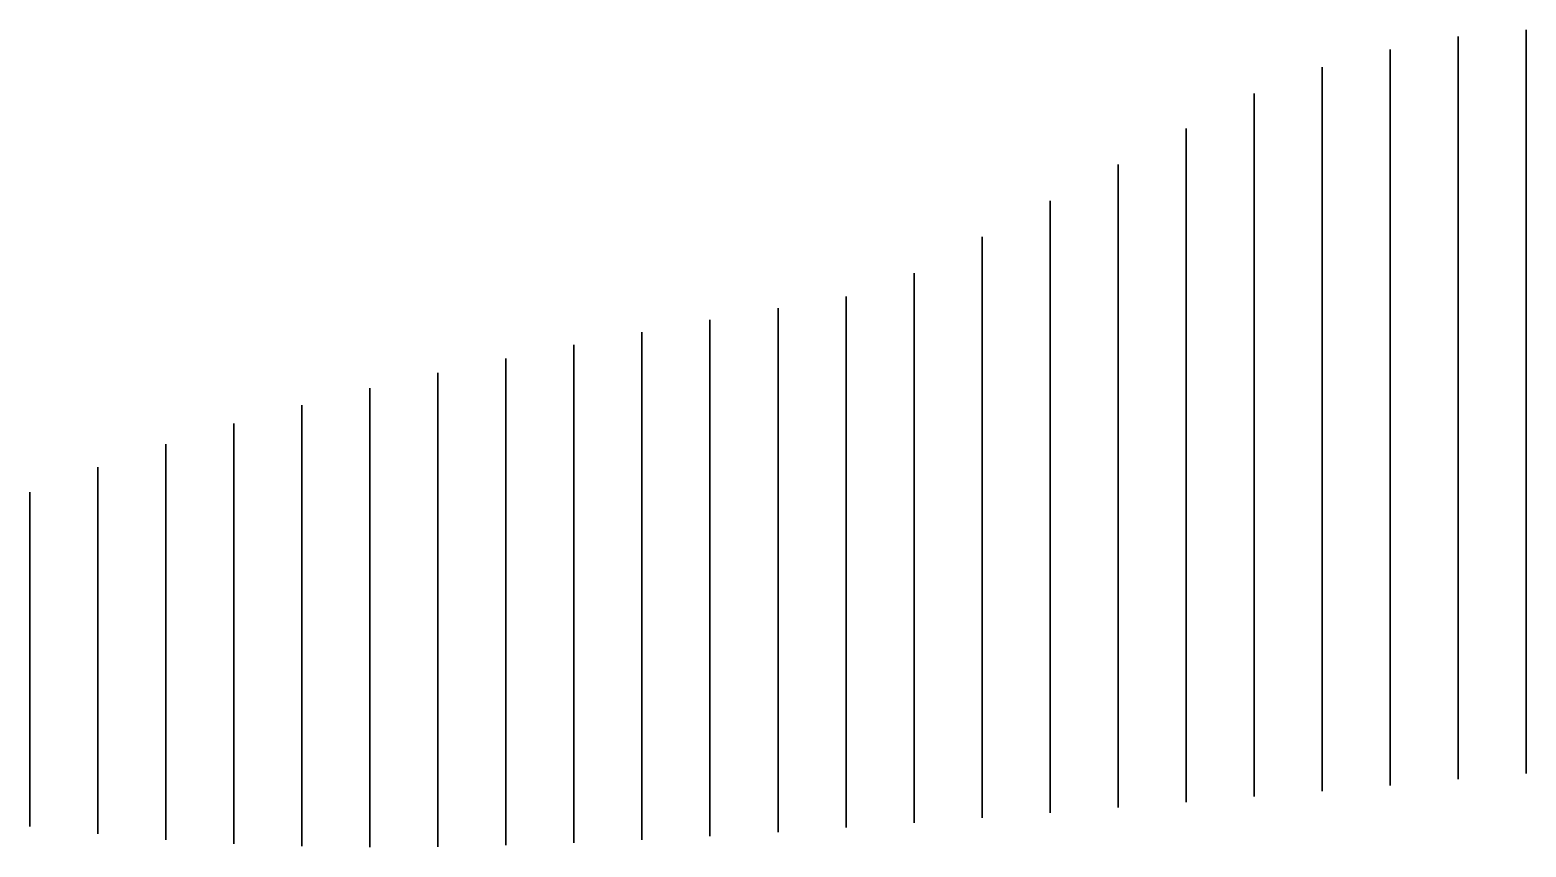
# Model space of a CAD drawing. Extents: x 1500 to 5900, y -315 to 2086.
import ezdxf

# ---------------------------------------------------------------- set-up
doc = ezdxf.new("R2010")
doc.units = 0

msp = doc.modelspace()

# ---------------------------------------------------------------- linework, layer by layer
at = {"layer": 'LAY0', "color": 2}
for points in [[(5900, 1430.7), (5900, 1512.54), (5900, 1594.07), (5900, 1672.08), (5900, 1752.09), (5900, 1827.52), (5900, 1894.4), (5900, 1952.64), (5900, 2002.19), (5900, 2040.44), (5900, 2065.75), (5900, 2081.3), (5900, 2086.48), (5900, 2081.3), (5900, 2065.75), (5900, 2040.44), (5900, 2002.2), (5900, 1952.65), (5900, 1894.4), (5900, 1827.54), (5900, 1752.11), (5900, 1672.08), (5900, 1594.1), (5900, 1512.57), (5900, 1430.7)], [(5500, 1391.78), (5500, 1471.25), (5500, 1550.44), (5500, 1626.19), (5500, 1703.87), (5500, 1777.14), (5500, 1842.08), (5500, 1898.63), (5500, 1946.76), (5500, 1983.89), (5500, 2008.46), (5500, 2023.56), (5500, 2028.6), (5500, 2023.56), (5500, 2008.46), (5500, 1983.89), (5500, 1946.76), (5500, 1898.63), (5500, 1842.08), (5500, 1777.14), (5500, 1703.87), (5500, 1626.19), (5500, 1550.44), (5500, 1471.25), (5500, 1391.78)], [(5700, 1411.24), (5700, 1493.13), (5700, 1574.78), (5700, 1652.79), (5700, 1732.87), (5700, 1808.41), (5700, 1875.26), (5700, 1933.55), (5700, 1983.16), (5700, 2021.39), (5700, 2046.71), (5700, 2062.28), (5700, 2067.47), (5700, 2062.28), (5700, 2046.71), (5700, 2021.4), (5700, 1983.16), (5700, 1933.55), (5700, 1875.26), (5700, 1808.4), (5700, 1732.85), (5700, 1652.79), (5700, 1574.76), (5700, 1493.1), (5700, 1411.24)], [(5300, 1300.75), (5300, 1385.2), (5300, 1469.48), (5300, 1549.67), (5300, 1632.41), (5300, 1710.34), (5300, 1778.92), (5300, 1839.13), (5300, 1890.29), (5300, 1929.51), (5300, 1955.6), (5300, 1971.64), (5300, 1976.99), (5300, 1971.64), (5300, 1955.6), (5300, 1929.51), (5300, 1890.29), (5300, 1839.13), (5300, 1778.92), (5300, 1710.34), (5300, 1632.41), (5300, 1549.67), (5300, 1469.48), (5300, 1385.19), (5300, 1300.75)], [(5100, 1194.55), (5100, 1282.54), (5100, 1370.29), (5100, 1454), (5100, 1540.11), (5100, 1621.27), (5100, 1692.96), (5100, 1755.63), (5100, 1808.93), (5100, 1849.92), (5100, 1877.11), (5100, 1893.83), (5100, 1899.41), (5100, 1893.83), (5100, 1877.11), (5100, 1849.92), (5100, 1808.92), (5100, 1755.63), (5100, 1692.96), (5100, 1621.27), (5100, 1540.11), (5100, 1454), (5100, 1370.29), (5100, 1282.54), (5100, 1194.55)], [(4900, 1088.35), (4900, 1176.77), (4900, 1264.89), (4900, 1349.16), (4900, 1435.6), (4900, 1517.12), (4900, 1589.37), (4900, 1652.29), (4900, 1705.84), (4900, 1747.15), (4900, 1774.49), (4900, 1791.3), (4900, 1796.9), (4900, 1791.3), (4900, 1774.49), (4900, 1747.15), (4900, 1705.84), (4900, 1652.29), (4900, 1589.37), (4900, 1517.12), (4900, 1435.6), (4900, 1349.16), (4900, 1264.89), (4900, 1176.77), (4900, 1088.35)], [(4700, 982.154), (4700, 1070.57), (4700, 1158.68), (4700, 1242.96), (4700, 1329.4), (4700, 1410.92), (4700, 1483.17), (4700, 1546.09), (4700, 1599.64), (4700, 1640.95), (4700, 1668.29), (4700, 1685.1), (4700, 1690.7), (4700, 1685.1), (4700, 1668.29), (4700, 1640.95), (4700, 1599.64), (4700, 1546.09), (4700, 1483.17), (4700, 1410.92), (4700, 1329.4), (4700, 1242.96), (4700, 1158.68), (4700, 1070.57), (4700, 982.154)], [(4500, 875.954), (4500, 964.372), (4500, 1052.48), (4500, 1136.76), (4500, 1223.2), (4500, 1304.72), (4500, 1376.97), (4500, 1439.89), (4500, 1493.44), (4500, 1534.75), (4500, 1562.09), (4500, 1578.9), (4500, 1584.5), (4500, 1578.9), (4500, 1562.09), (4500, 1534.75), (4500, 1493.44), (4500, 1439.89), (4500, 1376.97), (4500, 1304.72), (4500, 1223.2), (4500, 1136.76), (4500, 1052.48), (4500, 964.372), (4500, 875.954)], [(5700, -115.725), (5700, -108.575), (5700, -87.1231), (5700, -52.2273), (5700, 0.5076), (5700, 68.8512), (5700, 149.16), (5700, 241.382), (5700, 345.428), (5700, 455.754), (5700, 563.33), (5700, 675.789), (5700, 788.651), (5700, 884.786), (5700, 980.596), (5700, 1072.19), (5700, 1166.19), (5700, 1254.83), (5700, 1333.33), (5700, 1401.75), (5700, 1459.97), (5700, 1504.86), (5700, 1534.58), (5700, 1552.85), (5700, 1558.94), (5700, 1552.85), (5700, 1534.58), (5700, 1504.86), (5700, 1459.97), (5700, 1401.75), (5700, 1333.33), (5700, 1254.83), (5700, 1166.19), (5700, 1072.19), (5700, 980.596), (5700, 884.787), (5700, 788.651), (5700, 675.789), (5700, 563.33), (5700, 455.754), (5700, 345.428), (5700, 241.383), (5700, 149.16), (5700, 68.8514), (5700, 0.5079), (5700, -52.2274), (5700, -87.123), (5700, -108.574), (5700, -115.725)], [(5900, -98.675), (5900, -91.4845), (5900, -69.9135), (5900, -34.8334), (5900, 18.1624), (5900, 86.8903), (5900, 167.644), (5900, 260.32), (5900, 364.957), (5900, 475.898), (5900, 584.024), (5900, 697.128), (5900, 810.598), (5900, 906.134), (5900, 1001.32), (5900, 1092.43), (5900, 1185.79), (5900, 1273.87), (5900, 1352), (5900, 1419.96), (5900, 1477.82), (5900, 1522.5), (5900, 1552.04), (5900, 1570.2), (5900, 1576.26), (5900, 1570.2), (5900, 1552.04), (5900, 1522.5), (5900, 1477.82), (5900, 1419.96), (5900, 1352), (5900, 1273.87), (5900, 1185.79), (5900, 1092.43), (5900, 1001.33), (5900, 906.134), (5900, 810.598), (5900, 697.128), (5900, 584.023), (5900, 475.898), (5900, 364.956), (5900, 260.319), (5900, 167.644), (5900, 86.8893), (5900, 18.1613), (5900, -34.8336), (5900, -69.9138), (5900, -91.4848), (5900, -98.675)], [(5300, -150.625), (5300, -143.58), (5300, -122.445), (5300, -88.0746), (5300, -36.1581), (5300, 31.1823), (5300, 110.308), (5300, 201.096), (5300, 303.622), (5300, 412.328), (5300, 518.257), (5300, 629.082), (5300, 740.259), (5300, 837.044), (5300, 933.503), (5300, 1025.75), (5300, 1120.36), (5300, 1209.61), (5300, 1288.69), (5300, 1357.56), (5300, 1416.18), (5300, 1461.4), (5300, 1491.33), (5300, 1509.73), (5300, 1515.86), (5300, 1509.73), (5300, 1491.33), (5300, 1461.4), (5300, 1416.18), (5300, 1357.56), (5300, 1288.69), (5300, 1209.61), (5300, 1120.36), (5300, 1025.75), (5300, 933.502), (5300, 837.043), (5300, 740.259), (5300, 629.082), (5300, 518.257), (5300, 412.328), (5300, 303.621), (5300, 201.096), (5300, 110.308), (5300, 31.1818), (5300, -36.1586), (5300, -88.0747), (5300, -122.445), (5300, -143.58), (5300, -150.625)], [(5500, -71.2144), (5500, -105.924), (5500, -127.262), (5500, -134.375), (5500, -127.262), (5500, -105.924), (5500, -71.2145), (5500, -18.765), (5500, 49.2194), (5500, 129.103), (5500, 220.826), (5500, 324.326), (5500, 434.07), (5500, 541.067), (5500, 652.938), (5500, 765.2), (5500, 861.753), (5500, 957.97), (5500, 1050), (5500, 1144.38), (5500, 1233.4), (5500, 1312.29), (5500, 1381), (5500, 1439.47), (5500, 1484.58), (5500, 1514.43), (5500, 1532.78), (5500, 1538.9), (5500, 1532.78), (5500, 1514.43), (5500, 1484.58), (5500, 1439.47), (5500, 1381), (5500, 1312.29), (5500, 1233.4), (5500, 1144.38), (5500, 1050), (5500, 957.971), (5500, 861.753), (5500, 765.2), (5500, 652.938), (5500, 541.068), (5500, 434.07), (5500, 324.327), (5500, 220.826), (5500, 129.104), (5500, 49.2196), (5500, -18.7648), (5500, -71.2144)], [(4300, 769.754), (4300, 858.173), (4300, 946.285), (4300, 1030.56), (4300, 1117), (4300, 1198.52), (4300, 1270.77), (4300, 1333.69), (4300, 1387.24), (4300, 1428.55), (4300, 1455.89), (4300, 1472.7), (4300, 1478.3), (4300, 1472.7), (4300, 1455.89), (4300, 1428.55), (4300, 1387.24), (4300, 1333.69), (4300, 1270.77), (4300, 1198.52), (4300, 1117), (4300, 1030.56), (4300, 946.285), (4300, 858.174), (4300, 769.754)], [(4900, -183.092), (4900, -176.218), (4900, -155.596), (4900, -122.072), (4900, -71.4512), (4900, -5.7436), (4900, 71.4581), (4900, 159.977), (4900, 260.023), (4900, 366.09), (4900, 469.393), (4900, 577.544), (4900, 686), (4900, 782.572), (4900, 878.837), (4900, 970.892), (4900, 1065.29), (4900, 1154.35), (4900, 1233.27), (4900, 1301.98), (4900, 1360.49), (4900, 1405.62), (4900, 1435.48), (4900, 1453.84), (4900, 1459.96), (4900, 1453.84), (4900, 1435.48), (4900, 1405.62), (4900, 1360.49), (4900, 1301.99), (4900, 1233.27), (4900, 1154.35), (4900, 1065.29), (4900, 970.892), (4900, 878.838), (4900, 782.572), (4900, 686), (4900, 577.544), (4900, 469.393), (4900, 366.09), (4900, 260.023), (4900, 159.976), (4900, 71.4581), (4900, -5.7443), (4900, -71.452), (4900, -122.072), (4900, -155.597), (4900, -176.218), (4900, -183.092)], [(5100, -166.875), (5100, -159.913), (5100, -139.028), (5100, -105.041), (5100, -53.6461), (5100, 12.8877), (5100, 91.0692), (5100, 180.952), (5100, 282.233), (5100, 389.63), (5100, 494.442), (5100, 603.901), (5100, 713.805), (5100, 810.623), (5100, 907.089), (5100, 999.344), (5100, 1094.01), (5100, 1183.25), (5100, 1262.32), (5100, 1331.23), (5100, 1389.84), (5100, 1435.06), (5100, 1464.99), (5100, 1483.39), (5100, 1489.52), (5100, 1483.39), (5100, 1464.99), (5100, 1435.06), (5100, 1389.84), (5100, 1331.23), (5100, 1262.32), (5100, 1183.25), (5100, 1094.01), (5100, 999.344), (5100, 907.088), (5100, 810.623), (5100, 713.805), (5100, 603.902), (5100, 494.443), (5100, 389.63), (5100, 282.234), (5100, 180.953), (5100, 91.0692), (5100, 12.8884), (5100, -53.6452), (5100, -105.041), (5100, -139.028), (5100, -159.913), (5100, -166.875)], [(4700, -199.042), (4700, -192.267), (4700, -171.94), (4700, -138.868), (4700, -88.8722), (4700, -24.1148), (4700, 51.9781), (4700, 139.413), (4700, 237.994), (4700, 342.525), (4700, 444.499), (4700, 551.046), (4700, 658), (4700, 754.297), (4700, 850.247), (4700, 942.024), (4700, 1036.16), (4700, 1124.93), (4700, 1203.61), (4700, 1272.13), (4700, 1330.44), (4700, 1375.43), (4700, 1405.2), (4700, 1423.5), (4700, 1429.6), (4700, 1423.5), (4700, 1405.2), (4700, 1375.43), (4700, 1330.44), (4700, 1272.13), (4700, 1203.61), (4700, 1124.93), (4700, 1036.16), (4700, 942.024), (4700, 850.247), (4700, 754.297), (4700, 658), (4700, 551.046), (4700, 444.499), (4700, 342.526), (4700, 237.995), (4700, 139.414), (4700, 51.9786), (4700, -24.1141), (4700, -88.8715), (4700, -138.868), (4700, -171.94), (4700, -192.267), (4700, -199.042)], [(4100, 663.555), (4100, 751.972), (4100, 840.084), (4100, 924.359), (4100, 1010.8), (4100, 1092.32), (4100, 1164.57), (4100, 1227.49), (4100, 1281.04), (4100, 1322.35), (4100, 1349.69), (4100, 1366.5), (4100, 1372.1), (4100, 1366.5), (4100, 1349.69), (4100, 1322.35), (4100, 1281.04), (4100, 1227.49), (4100, 1164.57), (4100, 1092.32), (4100, 1010.8), (4100, 924.359), (4100, 840.083), (4100, 751.972), (4100, 663.555)], [(4300, -229.606), (4300, -223.029), (4300, -203.297), (4300, -171.217), (4300, -122.755), (4300, -59.8877), (4300, 13.9652), (4300, 98.7122), (4300, 194.427), (4300, 295.889), (4300, 394.767), (4300, 498.228), (4300, 602), (4300, 697.501), (4300, 792.699), (4300, 883.731), (4300, 977.082), (4300, 1065.16), (4300, 1143.2), (4300, 1211.15), (4300, 1269.01), (4300, 1313.63), (4300, 1343.16), (4300, 1361.32), (4300, 1367.37), (4300, 1361.32), (4300, 1343.16), (4300, 1313.63), (4300, 1269.01), (4300, 1211.15), (4300, 1143.2), (4300, 1065.16), (4300, 977.083), (4300, 883.731), (4300, 792.699), (4300, 697.501), (4300, 602), (4300, 498.228), (4300, 394.766), (4300, 295.889), (4300, 194.426), (4300, 98.7114), (4300, 13.9649), (4300, -59.8883), (4300, -122.755), (4300, -171.218), (4300, -203.297), (4300, -223.029), (4300, -229.606)], [(4500, -155.3), (4500, -187.888), (4500, -207.922), (4500, -214.6), (4500, -207.922), (4500, -187.887), (4500, -155.299), (4500, -106.055), (4500, -42.2255), (4500, 32.7766), (4500, 118.894), (4500, 216.069), (4500, 319.106), (4500, 419.564), (4500, 524.599), (4500, 630), (4500, 725.942), (4500, 821.549), (4500, 912.992), (4500, 1006.78), (4500, 1095.24), (4500, 1173.62), (4500, 1241.9), (4500, 1300), (4500, 1344.82), (4500, 1374.48), (4500, 1392.72), (4500, 1398.8), (4500, 1392.72), (4500, 1374.48), (4500, 1344.82), (4500, 1300), (4500, 1241.9), (4500, 1173.62), (4500, 1095.24), (4500, 1006.78), (4500, 912.993), (4500, 821.55), (4500, 725.942), (4500, 630), (4500, 524.598), (4500, 419.564), (4500, 319.105), (4500, 216.068), (4500, 118.893), (4500, 32.7759), (4500, -42.2261), (4500, -106.056), (4500, -155.3)], [(4100, -244.007), (4100, -237.542), (4100, -218.147), (4100, -186.573), (4100, -138.83), (4100, -77.0462), (4100, -4.4185), (4100, 79.0795), (4100, 173.13), (4100, 272.895), (4100, 370.261), (4100, 471.905), (4100, 574), (4100, 669.026), (4100, 763.668), (4100, 854.221), (4100, 947.128), (4100, 1034.69), (4100, 1112.3), (4100, 1179.93), (4100, 1237.44), (4100, 1281.82), (4100, 1311.2), (4100, 1329.25), (4100, 1335.27), (4100, 1329.25), (4100, 1311.2), (4100, 1281.82), (4100, 1237.44), (4100, 1179.93), (4100, 1112.3), (4100, 1034.68), (4100, 947.126), (4100, 854.22), (4100, 763.667), (4100, 669.025), (4100, 574), (4100, 471.905), (4100, 370.262), (4100, 272.895), (4100, 173.13), (4100, 79.0799), (4100, -4.419), (4100, -77.0458), (4100, -138.83), (4100, -186.573), (4100, -218.147), (4100, -237.542), (4100, -244.007)], [(3900, -257.852), (3900, -251.498), (3900, -232.437), (3900, -201.412), (3900, -154.492), (3900, -93.7703), (3900, -22.41), (3900, 59.6485), (3900, 152.08), (3900, 250.105), (3900, 345.787), (3900, 445.681), (3900, 546), (3900, 640.432), (3900, 734.502), (3900, 824.491), (3900, 916.816), (3900, 1003.85), (3900, 1080.98), (3900, 1148.18), (3900, 1205.35), (3900, 1249.45), (3900, 1278.65), (3900, 1296.59), (3900, 1302.57), (3900, 1296.59), (3900, 1278.65), (3900, 1249.45), (3900, 1205.35), (3900, 1148.18), (3900, 1080.98), (3900, 1003.84), (3900, 916.816), (3900, 824.491), (3900, 734.502), (3900, 640.432), (3900, 546), (3900, 445.681), (3900, 345.787), (3900, 250.105), (3900, 152.08), (3900, 59.6487), (3900, -22.4101), (3900, -93.7701), (3900, -154.492), (3900, -201.412), (3900, -232.437), (3900, -251.498), (3900, -257.852)], [(3500, -228.773), (3500, -258.601), (3500, -276.938), (3500, -283.05), (3500, -276.938), (3500, -258.601), (3500, -228.773), (3500, -183.701), (3500, -125.278), (3500, -56.63), (3500, 22.1919), (3500, 111.135), (3500, 205.443), (3500, 297.391), (3500, 393.528), (3500, 490), (3500, 582.897), (3500, 675.47), (3500, 764.01), (3500, 854.823), (3500, 940.469), (3500, 1016.37), (3500, 1082.47), (3500, 1138.73), (3500, 1182.13), (3500, 1210.85), (3500, 1228.51), (3500, 1234.4), (3500, 1228.51), (3500, 1210.85), (3500, 1182.13), (3500, 1138.73), (3500, 1082.47), (3500, 1016.37), (3500, 940.469), (3500, 854.823), (3500, 764.01), (3500, 675.47), (3500, 582.897), (3500, 490), (3500, 393.528), (3500, 297.392), (3500, 205.443), (3500, 111.135), (3500, 22.1922), (3500, -56.6297), (3500, -125.278), (3500, -183.701), (3500, -228.773)], [(3700, -270.975), (3700, -264.744), (3700, -246.052), (3700, -215.58), (3700, -169.487), (3700, -109.944), (3700, -39.8903), (3700, 40.7309), (3700, 131.361), (3700, 227.581), (3700, 321.565), (3700, 419.503), (3700, 518), (3700, 611.789), (3700, 705.117), (3700, 794.458), (3700, 886.178), (3700, 972.516), (3700, 1049.07), (3700, 1115.84), (3700, 1172.54), (3700, 1216.32), (3700, 1245.32), (3700, 1263.12), (3700, 1269.05), (3700, 1263.12), (3700, 1245.32), (3700, 1216.32), (3700, 1172.54), (3700, 1115.84), (3700, 1049.07), (3700, 972.515), (3700, 886.177), (3700, 794.458), (3700, 705.116), (3700, 611.788), (3700, 518), (3700, 419.503), (3700, 321.565), (3700, 227.581), (3700, 131.361), (3700, 40.7315), (3700, -39.8906), (3700, -109.943), (3700, -169.487), (3700, -215.58), (3700, -246.051), (3700, -264.744), (3700, -270.975)], [(3300, -293.749), (3300, -287.762), (3300, -269.799), (3300, -240.687), (3300, -196.713), (3300, -139.476), (3300, -72.3959), (3300, 4.483), (3300, 91.6377), (3300, 183.812), (3300, 273.542), (3300, 367.765), (3300, 462), (3300, 553.788), (3300, 645.492), (3300, 733.045), (3300, 822.724), (3300, 907.576), (3300, 982.673), (3300, 1047.95), (3300, 1103.69), (3300, 1146.64), (3300, 1175.01), (3300, 1192.51), (3300, 1198.34), (3300, 1192.51), (3300, 1175.01), (3300, 1146.64), (3300, 1103.69), (3300, 1047.95), (3300, 982.673), (3300, 907.577), (3300, 822.725), (3300, 733.045), (3300, 645.493), (3300, 553.788), (3300, 462), (3300, 367.765), (3300, 273.541), (3300, 183.811), (3300, 91.6367), (3300, 4.4817), (3300, -72.3963), (3300, -139.476), (3300, -196.714), (3300, -240.687), (3300, -269.799), (3300, -287.762), (3300, -293.749)], [(3100, -302.744), (3100, -296.91), (3100, -279.407), (3100, -251.016), (3100, -208.109), (3100, -152.342), (3100, -86.9578), (3100, -11.9384), (3100, 72.9697), (3100, 162.807), (3100, 250.338), (3100, 342.123), (3100, 434), (3100, 524.597), (3100, 615.066), (3100, 701.457), (3100, 789.991), (3100, 873.695), (3100, 947.781), (3100, 1012.22), (3100, 1067.21), (3100, 1109.58), (3100, 1137.58), (3100, 1154.84), (3100, 1160.59), (3100, 1154.84), (3100, 1137.58), (3100, 1109.58), (3100, 1067.21), (3100, 1012.22), (3100, 947.781), (3100, 873.696), (3100, 789.991), (3100, 701.457), (3100, 615.066), (3100, 524.597), (3100, 434), (3100, 342.123), (3100, 250.338), (3100, 162.807), (3100, 72.9696), (3100, -11.9387), (3100, -86.9577), (3100, -152.342), (3100, -208.11), (3100, -251.016), (3100, -279.407), (3100, -296.91), (3100, -302.744)], [(2900, -309.681), (2900, -304.026), (2900, -287.062), (2900, -259.432), (2900, -217.664), (2900, -163.62), (2900, -100.064), (2900, -27.0137), (2900, 55.2564), (2900, 142.56), (2900, 227.75), (2900, 316.664), (2900, 406), (2900, 495.249), (2900, 584.114), (2900, 669.145), (2900, 756.415), (2900, 838.625), (2900, 911.497), (2900, 975.023), (2900, 1029.02), (2900, 1070.69), (2900, 1098.28), (2900, 1115.23), (2900, 1120.88), (2900, 1115.23), (2900, 1098.28), (2900, 1070.69), (2900, 1029.02), (2900, 975.022), (2900, 911.497), (2900, 838.625), (2900, 756.414), (2900, 669.145), (2900, 584.114), (2900, 495.249), (2900, 406), (2900, 316.664), (2900, 227.75), (2900, 142.56), (2900, 55.2567), (2900, -27.0131), (2900, -100.064), (2900, -163.62), (2900, -217.664), (2900, -259.432), (2900, -287.062), (2900, -304.026), (2900, -309.681)], [(2700, -313.988), (2700, -308.531), (2700, -292.161), (2700, -265.402), (2700, -224.956), (2700, -172.811), (2700, -111.309), (2700, -40.5519), (2700, 38.8178), (2700, 123.282), (2700, 205.775), (2700, 291.542), (2700, 378), (2700, 465.58), (2700, 552.542), (2700, 635.932), (2700, 721.606), (2700, 802.051), (2700, 873.483), (2700, 935.853), (2700, 988.684), (2700, 1029.52), (2700, 1056.61), (2700, 1073.19), (2700, 1078.72), (2700, 1073.19), (2700, 1056.61), (2700, 1029.52), (2700, 988.683), (2700, 935.852), (2700, 873.483), (2700, 802.05), (2700, 721.605), (2700, 635.932), (2700, 552.542), (2700, 465.579), (2700, 378), (2700, 291.542), (2700, 205.775), (2700, 123.282), (2700, 38.8178), (2700, -40.5516), (2700, -111.31), (2700, -172.811), (2700, -224.956), (2700, -265.402), (2700, -292.161), (2700, -308.531), (2700, -313.988)], [(2500, -268.382), (2500, -294.044), (2500, -309.82), (2500, -315.078), (2500, -309.82), (2500, -294.044), (2500, -268.382), (2500, -229.605), (2500, -179.343), (2500, -120.282), (2500, -52.4694), (2500, 24.0509), (2500, 105.187), (2500, 184.293), (2500, 267.002), (2500, 350), (2500, 435.272), (2500, 520.246), (2500, 601.519), (2500, 684.878), (2500, 763.494), (2500, 833.165), (2500, 893.843), (2500, 945.483), (2500, 985.322), (2500, 1011.69), (2500, 1027.89), (2500, 1033.3), (2500, 1027.89), (2500, 1011.69), (2500, 985.322), (2500, 945.483), (2500, 893.843), (2500, 833.165), (2500, 763.495), (2500, 684.878), (2500, 601.519), (2500, 520.246), (2500, 435.272), (2500, 350), (2500, 267.002), (2500, 184.293), (2500, 105.187), (2500, 24.051), (2500, -52.4693), (2500, -120.282), (2500, -179.342), (2500, -229.605), (2500, -268.382)], [(2300, -312.384), (2300, -307.344), (2300, -292.223), (2300, -267.843), (2300, -230.991), (2300, -182.807), (2300, -126.578), (2300, -62.1751), (2300, 11.2018), (2300, 88.4854), (2300, 163.668), (2300, 243.007), (2300, 322), (2300, 404.373), (2300, 487.024), (2300, 565.6), (2300, 646.074), (2300, 722.545), (2300, 789.952), (2300, 848.514), (2300, 898.751), (2300, 937.318), (2300, 962.755), (2300, 978.525), (2300, 983.783), (2300, 978.526), (2300, 962.755), (2300, 937.318), (2300, 898.751), (2300, 848.515), (2300, 789.951), (2300, 722.546), (2300, 646.074), (2300, 565.599), (2300, 487.024), (2300, 404.373), (2300, 322), (2300, 243.007), (2300, 163.667), (2300, 88.4853), (2300, 11.2012), (2300, -62.176), (2300, -126.578), (2300, -182.808), (2300, -230.992), (2300, -267.843), (2300, -292.224), (2300, -307.344), (2300, -312.384)], [(2100, -305.335), (2100, -300.578), (2100, -286.307), (2100, -263.255), (2100, -228.405), (2100, -182.931), (2100, -129.795), (2100, -68.8806), (2100, 0.3621), (2100, 73.387), (2100, 144.478), (2100, 219.34), (2100, 294), (2100, 373.131), (2100, 452.439), (2100, 527.865), (2100, 605.211), (2100, 678.581), (2100, 743.25), (2100, 799.537), (2100, 847.729), (2100, 884.727), (2100, 909.166), (2100, 924.293), (2100, 929.335), (2100, 924.293), (2100, 909.166), (2100, 884.727), (2100, 847.73), (2100, 799.538), (2100, 743.251), (2100, 678.581), (2100, 605.212), (2100, 527.865), (2100, 452.44), (2100, 373.132), (2100, 294), (2100, 219.34), (2100, 144.478), (2100, 73.3867), (2100, 0.3615), (2100, -68.8813), (2100, -129.795), (2100, -182.932), (2100, -228.405), (2100, -263.255), (2100, -286.308), (2100, -300.579), (2100, -305.335)], [(1900, -293.363), (1900, -288.948), (1900, -275.705), (1900, -254.089), (1900, -221.409), (1900, -179.222), (1900, -129.529), (1900, -72.3638), (1900, -8.15), (1900, 60.101), (1900, 126.749), (1900, 196.142), (1900, 266), (1900, 341.336), (1900, 416.229), (1900, 487.974), (1900, 561.66), (1900, 630.941), (1900, 692.41), (1900, 746.05), (1900, 791.551), (1900, 826.693), (1900, 849.994), (1900, 864.273), (1900, 869.033), (1900, 864.273), (1900, 849.994), (1900, 826.694), (1900, 791.551), (1900, 746.05), (1900, 692.41), (1900, 630.941), (1900, 561.66), (1900, 487.975), (1900, 416.229), (1900, 341.336), (1900, 266), (1900, 196.141), (1900, 126.749), (1900, 60.1006), (1900, -8.1502), (1900, -72.3638), (1900, -129.53), (1900, -179.222), (1900, -221.409), (1900, -254.089), (1900, -275.704), (1900, -288.948), (1900, -293.363)], [(1700, -276.311), (1700, -272.275), (1700, -260.165), (1700, -240.201), (1700, -210.039), (1700, -171.471), (1700, -125.674), (1700, -72.8734), (1700, -14.1845), (1700, 48.6835), (1700, 110.203), (1700, 173.603), (1700, 238), (1700, 308.641), (1700, 378.278), (1700, 445.575), (1700, 514.662), (1700, 579.092), (1700, 636.749), (1700, 687.063), (1700, 729.382), (1700, 762.322), (1700, 784.208), (1700, 797.489), (1700, 801.916), (1700, 797.488), (1700, 784.207), (1700, 762.322), (1700, 729.381), (1700, 687.062), (1700, 636.749), (1700, 579.091), (1700, 514.661), (1700, 445.575), (1700, 378.277), (1700, 308.64), (1700, 238), (1700, 173.603), (1700, 110.203), (1700, 48.6838), (1700, -14.1839), (1700, -72.8724), (1700, -125.674), (1700, -171.47), (1700, -210.038), (1700, -240.201), (1700, -260.165), (1700, -272.275), (1700, -276.311)], [(1500, -222.046), (1500, -239.975), (1500, -250.997), (1500, -254.671), (1500, -250.997), (1500, -239.975), (1500, -222.046), (1500, -194.953), (1500, -159.836), (1500, -118.573), (1500, -71.1937), (1500, -17.7312), (1500, 38.9562), (1500, 94.2253), (1500, 152.012), (1500, 210), (1500, 274.649), (1500, 339.072), (1500, 400.69), (1500, 463.888), (1500, 523.491), (1500, 576.311), (1500, 622.314), (1500, 661.464), (1500, 691.668), (1500, 711.656), (1500, 723.944), (1500, 728.04), (1500, 723.944), (1500, 711.656), (1500, 691.668), (1500, 661.464), (1500, 622.313), (1500, 576.31), (1500, 523.49), (1500, 463.887), (1500, 400.689), (1500, 339.072), (1500, 274.648), (1500, 210), (1500, 152.012), (1500, 94.2258), (1500, 38.9568), (1500, -17.7306), (1500, -71.1931), (1500, -118.572), (1500, -159.836), (1500, -194.953), (1500, -222.046)]]:
    msp.add_lwpolyline(points, dxfattribs=at)

doc.saveas('drawing.dxf')
